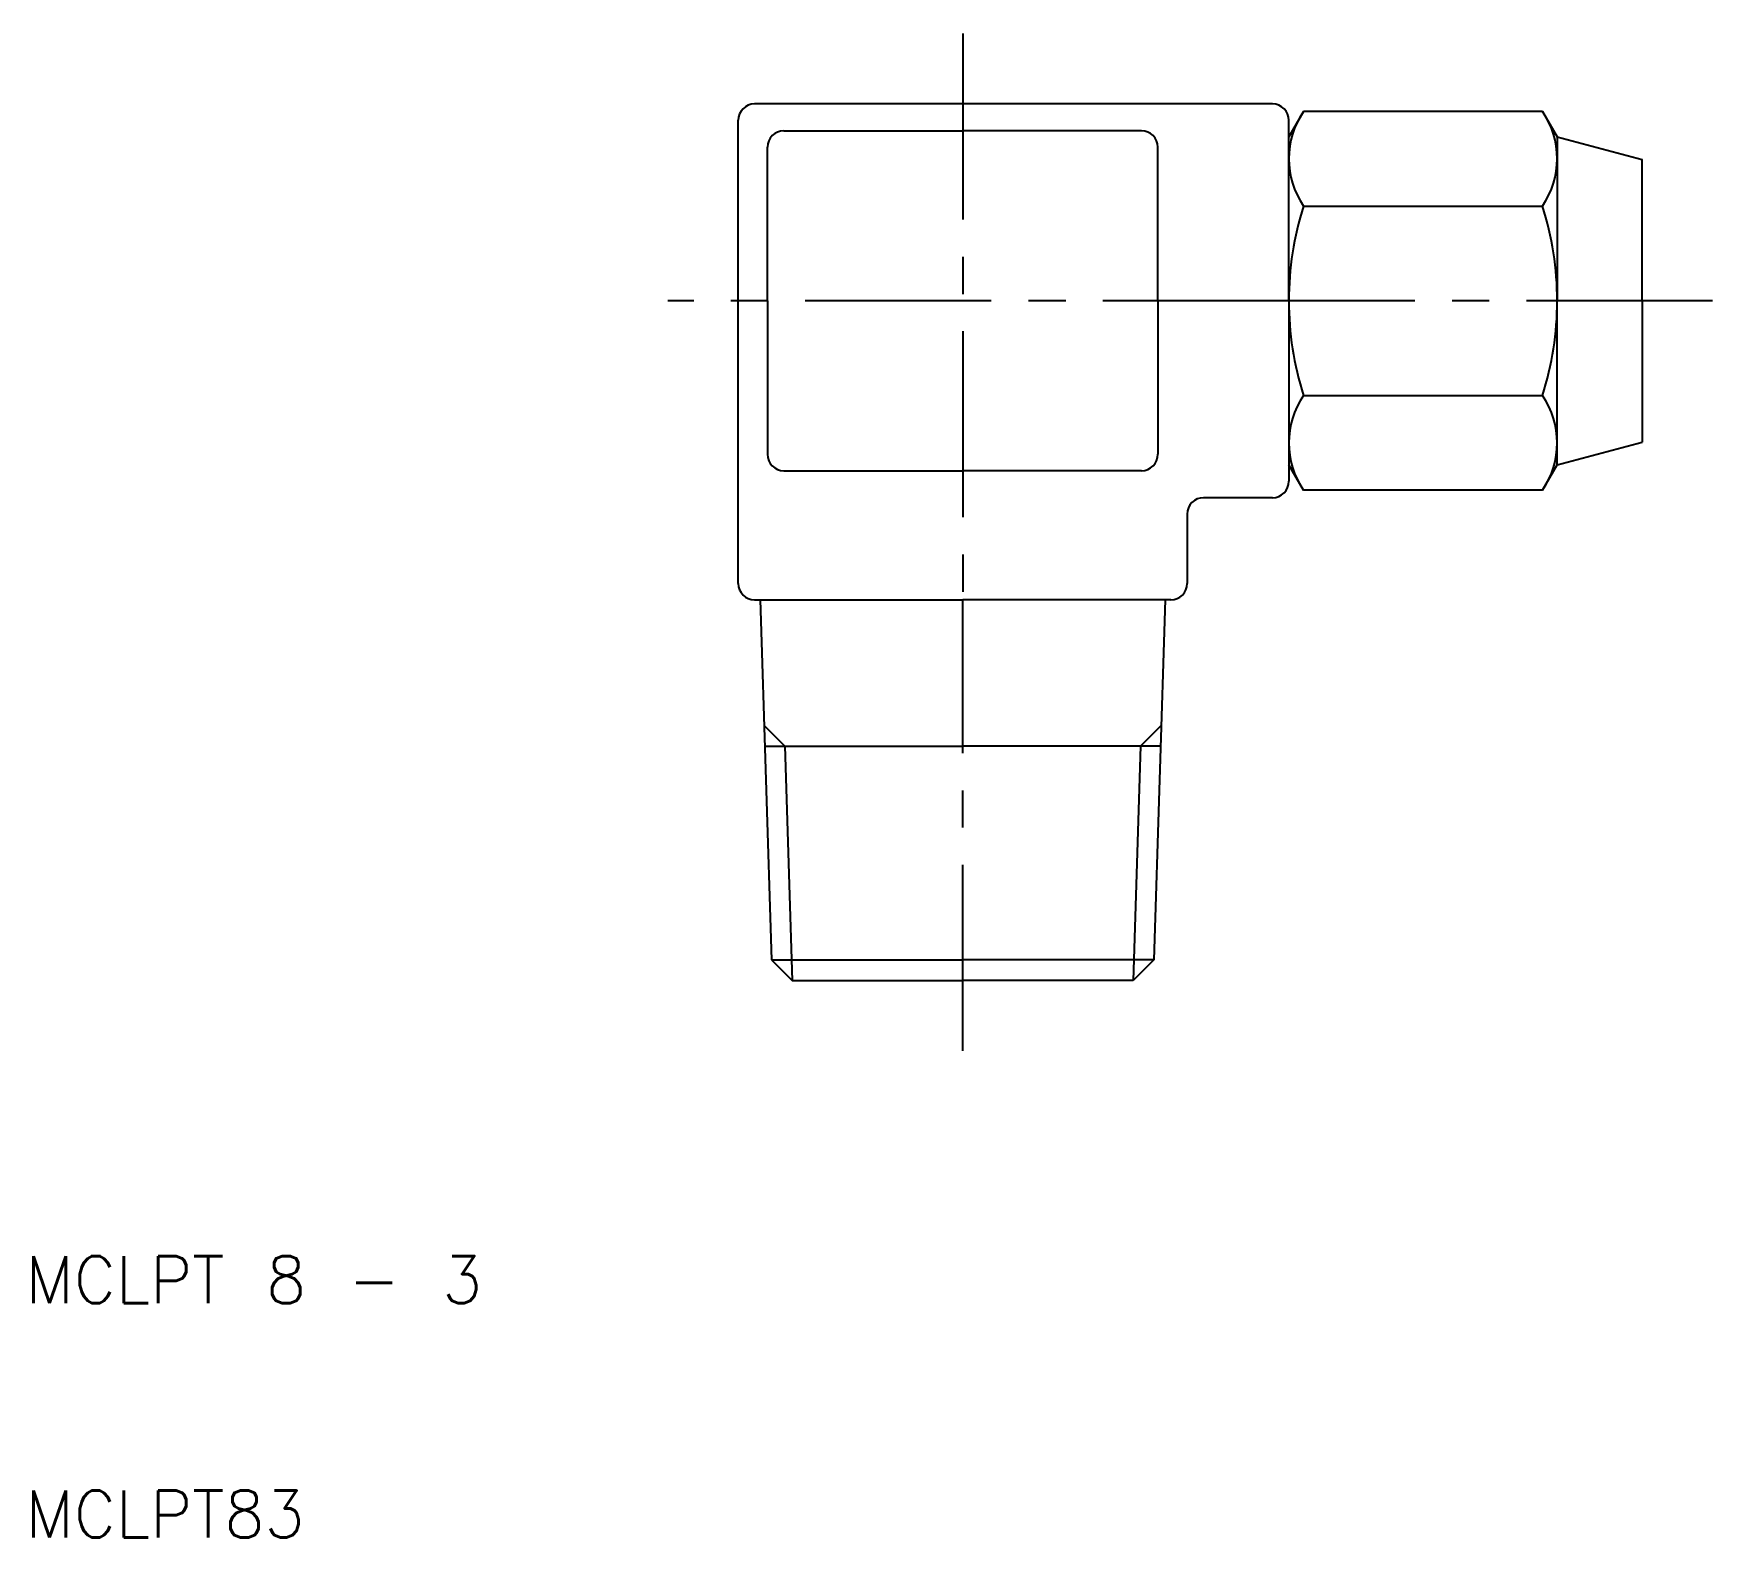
# Model space of a CAD drawing. Extents: x 10.3 to 82, y 10 to 74.2.
import ezdxf

# ---------------------------------------------------------------- set-up
doc = ezdxf.new("R2010")
doc.units = 0
doc.header["$LTSCALE"] = 0.25
doc.linetypes.add('CENTER', pattern=[50.8, 31.75, -6.35, 6.35, -6.35])
doc.layers.get('0').update_dxf_attribs({"linetype": 'CONTINUOUS'})
doc.layers.add('CENTER', color=1, linetype='CENTER')
doc.styles.get("Standard").update_dxf_attribs({"font": 'txt.shx', "bigfont": 'extfont.shx'})

msp = doc.modelspace()

# ---------------------------------------------------------------- linework, layer by layer
for p, q in [((63.22, 71.16), (41.11935, 71.16)), ((40.41935, 50.7), (40.41935, 70.46)), ((64.545215, 70.842904), (63.92, 69.76)), ((63.92, 62.76), (63.92, 70.46)), ((74.749785, 70.842904), (64.545215, 70.842904)), ((74.749785, 70.842904), (75.375, 69.76)), ((42.369, 70.01), (50, 70.01)), ((57.631, 70.01), (50, 70.01)), ((75.375, 69.76), (79, 68.788684)), ((75.375, 69.76), (75.375, 62.76)), ((41.669, 62.76), (41.669, 69.31)), ((58.331, 62.76), (58.331, 69.31)), ((79, 62.76), (79, 68.788684)), ((64.545215, 66.801452), (74.749785, 66.801452)), ((41.669, 62.76), (41.669, 56.21)), ((58.331, 62.76), (58.331, 56.21)), ((63.92, 62.76), (63.92, 55.06)), ((75.375, 55.76), (75.375, 62.76)), ((79, 62.76), (79, 56.731316)), ((64.545215, 58.718548), (74.749785, 58.718548)), ((75.375, 55.76), (79, 56.731316)), ((42.369, 55.51), (50, 55.51)), ((57.631, 55.51), (50, 55.51)), ((64.545215, 54.677096), (63.92, 55.76)), ((74.749785, 54.677096), (75.375, 55.76)), ((74.749785, 54.677096), (64.545215, 54.677096)), ((63.22, 54.36), (60.28065, 54.36)), ((59.58065, 53.66), (59.58065, 50.7)), ((41.11935, 50), (50, 50)), ((41.359937, 50), (41.839825, 34.643613)), ((58.88065, 50), (50, 50)), ((58.640062, 50), (58.160175, 34.643613)), ((41.554937, 43.76), (50, 43.76)), ((58.445062, 43.76), (50, 43.76)), ((41.839825, 34.643613), (50, 34.643613)), ((41.839825, 34.643613), (42.723438, 33.76)), ((58.160175, 34.643613), (50, 34.643613)), ((58.160175, 34.643613), (57.276562, 33.76)), ((42.723438, 33.76), (50, 33.76)), ((57.276562, 33.76), (50, 33.76))]:
    msp.add_line(p, q)
at = {"color": 3}
for p, q in [((41.527325, 44.643613), (42.410938, 43.76)), ((58.472675, 44.643613), (57.589062, 43.76)), ((42.410938, 43.76), (42.723438, 33.76)), ((57.589062, 43.76), (57.276562, 33.76))]:
    msp.add_line(p, q, dxfattribs=at)
for centre, radius, start, end in [((41.11935, 70.46), 0.7, 90, 180), ((63.22, 70.46), 0.7, 0, 90), ((67.498152, 68.822178), 3.578152, 145.615753, 214.384247), ((71.796848, 68.822178), 3.578152, 325.615753, 34.384247), ((42.369, 69.31), 0.7, 90, 180), ((57.631, 69.31), 0.7, 0, 90), ((77.294785, 62.76), 13.374785, 162.412046, 180), ((62.000215, 62.76), 13.374785, 0, 17.587954), ((77.294785, 62.76), 13.374785, 180, 197.587954), ((62.000215, 62.76), 13.374785, 342.412046, 0), ((67.498152, 56.697822), 3.578152, 145.615753, 214.384247), ((71.796848, 56.697822), 3.578152, 325.615753, 34.384247), ((42.369, 56.21), 0.7, 180, 270), ((57.631, 56.21), 0.7, 270, 0), ((63.22, 55.06), 0.7, 270, 0), ((60.28065, 53.66), 0.7, 90, 180), ((41.11935, 50.7), 0.7, 180, 270), ((58.88065, 50.7), 0.7, 270, 0)]:
    msp.add_arc(centre, radius, start, end)
at = {"layer": 'CENTER', "color": 1, "linetype": 'CENTER'}
for p, q in [((50, 74.16), (50, 50)), ((63.92, 62.76), (37.41935, 62.76)), ((82, 62.76), (63.92, 62.76)), ((50, 30.76), (50, 50))]:
    msp.add_line(p, q, dxfattribs=at)

# ---------------------------------------------------------------- texts
for s, p in [('MCLPT 8 - 3', (10, 20)), ('MCLPT83', (10, 10))]:
    msp.add_text(s, height=2).set_placement(p)

doc.saveas('drawing.dxf')
